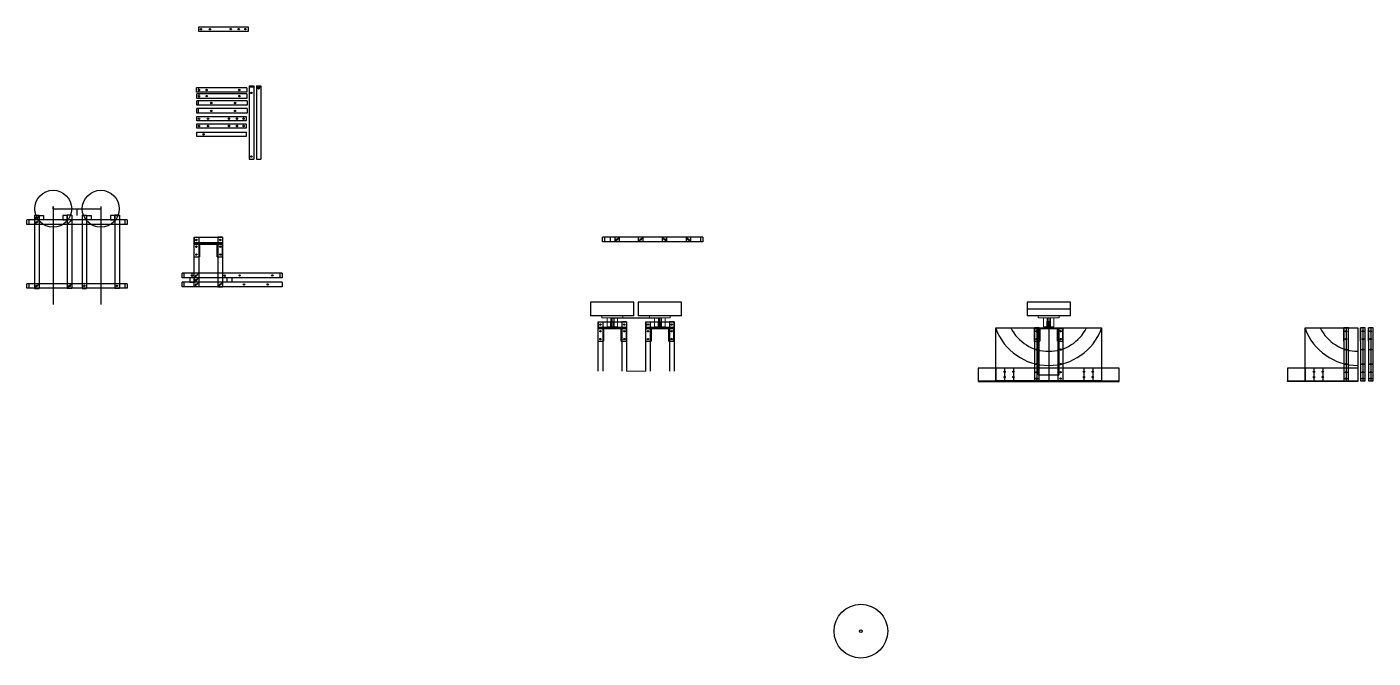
# Model space of a CAD drawing. Header units: millimetres. Extents: x -15418 to 43885, y -27590 to 23052.
# Drawn here: x 33027 to 36846, y -677 to 1113 of the extents above; entities that cross this region are included whole.
import ezdxf

# ---------------------------------------------------------------- set-up
doc = ezdxf.new("R2010")
doc.units = ezdxf.units.MM
doc.header["$LTSCALE"] = 0.5
doc.linetypes.add('HIDDEN2', pattern=[4.7625, 3.175, -1.5875])
doc.layers.get('0').update_dxf_attribs({"lineweight": 5})
for name, color, linetype in [('Layer1', 1, 'Continuous'), ('Layer10', 5, 'Continuous'), ('Layer2', 2, 'Continuous')]:
    doc.layers.add(name, color=color, linetype=linetype)
doc.layers.add('Layer5', color=51, linetype='Continuous', lineweight=5)
doc.layers.add('Layer7', color=240, linetype='HIDDEN2', lineweight=5)

msp = doc.modelspace()

# ---------------------------------------------------------------- linework, layer by layer
at = {"transparency": 33554661}
for p, q in [((33067.3767, 578.0085), (33073.7267, 578.0085)), ((33134.8767, 578.0085), (33128.5267, 578.0085)), ((33202.3767, 578.0085), (33208.7267, 578.0085)), ((33269.8767, 578.0085), (33263.5267, 578.0085)), ((34716.9208, 293.3814), (34657.9208, 293.3814)), ((34657.9208, 293.3814), (34657.9208, 287.3814)), ((34657.9208, 287.3814), (34716.9208, 287.3814)), ((34672.4208, 287.3814), (34672.4208, 262.3814)), ((34687.4208, 287.3814), (34687.4208, 262.3814)), ((34702.4208, 287.3814), (34702.4208, 262.3814)), ((34716.9208, 287.3814), (34716.9208, 293.3814)), ((34851.9208, 293.3814), (34792.9208, 293.3814)), ((34792.9208, 293.3814), (34792.9208, 287.3814)), ((34792.9208, 287.3814), (34851.9208, 287.3814)), ((34807.4208, 287.3814), (34807.4208, 262.3814)), ((34822.4208, 287.3814), (34822.4208, 262.3814)), ((34837.4208, 287.3814), (34837.4208, 262.3814)), ((34851.9208, 287.3814), (34851.9208, 293.3814)), ((35955.0154, 293.3814), (35896.0154, 293.3814)), ((35896.0154, 293.3814), (35896.0154, 287.3814)), ((35896.0154, 287.3814), (35955.0154, 287.3814)), ((35910.5154, 287.3814), (35910.5154, 262.3814)), ((35925.5154, 287.3814), (35925.5154, 262.3814)), ((35940.5154, 287.3814), (35940.5154, 262.3814)), ((35955.0154, 287.3814), (35955.0154, 293.3814)), ((34672.4208, 262.3814), (34702.4208, 262.3814)), ((34807.4208, 262.3814), (34837.4208, 262.3814)), ((35910.5154, 262.3814), (35940.5154, 262.3814))]:
    msp.add_line(p, q, dxfattribs=at)
at = {"color": 7, "linetype": 'Continuous', "lineweight": 25, "transparency": 33554661}
for p, q in [((33501.2391, 516.0578), (33501.2391, 499.0578)), ((33501.2391, 516.0578), (33581.2391, 516.0578)), ((33501.2391, 501.0578), (33581.2391, 501.0578)), ((33501.2391, 499.0578), (33581.2391, 499.0578)), ((33501.2391, 499.0578), (33581.2391, 499.0578)), ((33501.2391, 460.9578), (33501.2391, 499.0578)), ((33501.2391, 497.0578), (33581.2391, 497.0578)), ((33516.2391, 497.0578), (33516.2391, 460.9578)), ((33566.2391, 460.9578), (33566.2391, 497.0578)), ((33581.2391, 516.0578), (33581.2391, 499.0578)), ((33581.2391, 460.9578), (33581.2391, 499.0578)), ((33501.2391, 460.9578), (33516.2391, 460.9578)), ((33566.2391, 460.9578), (33581.2391, 460.9578)), ((34647.4208, 276.3814), (34647.4208, 259.3814)), ((34647.4208, 276.3814), (34727.4208, 276.3814)), ((34727.4208, 276.3814), (34727.4208, 259.3814)), ((34782.4208, 276.3814), (34782.4208, 259.3814)), ((34782.4208, 276.3814), (34862.4208, 276.3814)), ((34862.4208, 276.3814), (34862.4208, 259.3814)), ((34647.4208, 261.3814), (34727.4208, 261.3814)), ((34647.4208, 259.3814), (34727.4208, 259.3814)), ((34647.4208, 259.3814), (34727.4208, 259.3814)), ((34647.4208, 221.2814), (34647.4208, 259.3814)), ((34647.4208, 257.3814), (34727.4208, 257.3814)), ((34662.4208, 257.3814), (34662.4208, 221.2814)), ((34712.4208, 221.2814), (34712.4208, 257.3814)), ((34727.4208, 221.2814), (34727.4208, 259.3814)), ((34782.4208, 261.3814), (34862.4208, 261.3814)), ((34782.4208, 259.3814), (34862.4208, 259.3814)), ((34782.4208, 259.3814), (34862.4208, 259.3814)), ((34782.4208, 221.2814), (34782.4208, 259.3814)), ((34782.4208, 257.3814), (34862.4208, 257.3814)), ((34797.4208, 257.3814), (34797.4208, 221.2814)), ((34847.4208, 221.2814), (34847.4208, 257.3814)), ((34862.4208, 221.2814), (34862.4208, 259.3814)), ((35885.5154, 259.3814), (35965.5154, 259.3814)), ((35885.5154, 259.3814), (35965.5154, 259.3814)), ((35885.5154, 221.2814), (35885.5154, 259.3814)), ((35885.5154, 257.3814), (35965.5154, 257.3814)), ((35900.5154, 257.3814), (35900.5154, 221.2814)), ((35950.5154, 221.2814), (35950.5154, 257.3814)), ((35965.5154, 221.2814), (35965.5154, 259.3814)), ((36762.9971, 221.2814), (36762.9971, 259.3814)), ((36810.5869, 221.2814), (36810.5869, 259.3814)), ((36833.1786, 221.2814), (36833.1786, 259.3814)), ((34647.4208, 221.2814), (34662.4208, 221.2814)), ((34712.4208, 221.2814), (34727.4208, 221.2814)), ((34782.4208, 221.2814), (34797.4208, 221.2814)), ((34847.4208, 221.2814), (34862.4208, 221.2814)), ((35885.5154, 221.2814), (35900.5154, 221.2814)), ((35950.5154, 221.2814), (35965.5154, 221.2814))]:
    msp.add_line(p, q, dxfattribs=at)
for centre in [(33507.4891, 508.5578), (33574.9891, 508.5578), (33507.4891, 489.5578), (33507.4891, 467.2078), (33574.9891, 489.5578), (33574.9891, 467.2078), (34653.6708, 268.8814), (34721.1708, 268.8814), (34788.6708, 268.8814), (34856.1708, 268.8814), (34653.6708, 249.8814), (34653.6708, 227.5314), (34721.1708, 249.8814), (34721.1708, 227.5314), (34788.6708, 249.8814), (34788.6708, 227.5314), (34856.1708, 249.8814), (34856.1708, 227.5314), (35891.7654, 249.8814), (35891.7654, 227.5314), (35959.2654, 249.8814), (35959.2654, 227.5314), (36769.2471, 249.8814), (36816.8369, 249.8814), (36839.4286, 249.8814)]:
    msp.add_circle(centre, 2, dxfattribs=at)
at = {"layer": 'Layer1', "transparency": 33554661}
for p, q in [((33513.9391, 1112.5102), (33653.9391, 1112.5102)), ((33513.9391, 1099.8102), (33513.9391, 1112.5102)), ((33520.2891, 1104.1602), (33520.2891, 1108.1602)), ((33545.6891, 1104.1602), (33545.6891, 1108.1602)), ((33605.0891, 1104.2602), (33605.0891, 1108.2602)), ((33627.4391, 1104.2602), (33627.4391, 1108.2602)), ((33646.4391, 1104.2602), (33646.4391, 1108.2602)), ((33653.9391, 1112.5102), (33653.9391, 1099.8102)), ((33653.9391, 1099.8102), (33513.9391, 1099.8102)), ((33518.2891, 1106.1602), (33522.2891, 1106.1602)), ((33543.6891, 1106.1602), (33547.6891, 1106.1602)), ((33603.0891, 1106.2602), (33607.0891, 1106.2602)), ((33625.4391, 1106.2602), (33629.4391, 1106.2602)), ((33644.4391, 1106.2602), (33648.4391, 1106.2602)), ((33508.1226, 927.4369), (33508.1226, 940.1369)), ((33650.1226, 940.1369), (33508.1226, 940.1369)), ((33650.1226, 927.4369), (33508.1226, 927.4369)), ((33508.5951, 910.0426), (33508.5951, 922.7426)), ((33650.5951, 922.7426), (33508.5951, 922.7426)), ((33512.4726, 933.7869), (33516.4726, 933.7869)), ((33514.4726, 927.4369), (33514.4726, 940.1369)), ((33514.4726, 931.7869), (33514.4726, 935.7869)), ((33514.9451, 910.0426), (33514.9451, 922.7426)), ((33514.9451, 914.3926), (33514.9451, 918.3926)), ((33534.1726, 933.8106), (33538.1726, 933.8106)), ((33536.1726, 931.8106), (33536.1726, 935.8106)), ((33536.6451, 914.4162), (33536.6451, 918.4162)), ((33627.0726, 933.7869), (33631.0726, 933.7869)), ((33629.0726, 931.7869), (33629.0726, 935.7869)), ((33629.5451, 914.3926), (33629.5451, 918.3926)), ((33650.1226, 940.1369), (33650.1226, 927.4369)), ((33650.5951, 922.7426), (33650.5951, 910.0426)), ((33657.3269, 945.0767), (33657.3269, 738.0767)), ((33657.3269, 945.0767), (33670.0269, 945.0767)), ((33657.3269, 942.466), (33670.0269, 942.466)), ((33661.6769, 925.6267), (33665.6769, 925.6267)), ((33663.6769, 923.6267), (33663.6769, 927.6267)), ((33670.0269, 945.0767), (33670.0269, 738.0767)), ((33677.5418, 945.0767), (33677.5418, 738.0767)), ((33677.5418, 945.0767), (33690.2418, 945.0767)), ((33677.5418, 942.466), (33690.2418, 942.466)), ((33681.8918, 938.3149), (33685.8918, 938.3149)), ((33683.8918, 936.3149), (33683.8918, 940.3149)), ((33690.2418, 945.0767), (33690.2418, 738.0767)), ((33650.5951, 910.0426), (33508.5951, 910.0426)), ((33509.0507, 890.603), (33509.0507, 903.303)), ((33651.0507, 903.303), (33509.0507, 903.303)), ((33651.0507, 890.603), (33509.0507, 890.603)), ((33509.0507, 868.1226), (33509.0507, 880.8226)), ((33651.0507, 880.8226), (33509.0507, 880.8226)), ((33512.1621, 903.303), (33512.1621, 890.603)), ((33512.1621, 880.8226), (33512.1621, 868.1226)), ((33512.9451, 916.3926), (33516.9451, 916.3926)), ((33534.6451, 916.4162), (33538.6451, 916.4162)), ((33547.8007, 896.953), (33551.8007, 896.953)), ((33549.8007, 894.953), (33549.8007, 898.953)), ((33615.3007, 896.953), (33619.3007, 896.953)), ((33617.3007, 894.953), (33617.3007, 898.953)), ((33627.5451, 916.3926), (33631.5451, 916.3926)), ((33651.0507, 903.303), (33651.0507, 890.603)), ((33651.0507, 880.8226), (33651.0507, 868.1226)), ((33508.6898, 858.6367), (33648.6898, 858.6367)), ((33508.6898, 845.9367), (33508.6898, 858.6367)), ((33648.6898, 845.9367), (33508.6898, 845.9367)), ((33651.0507, 868.1226), (33509.0507, 868.1226)), ((33513.0398, 852.2867), (33517.0398, 852.2867)), ((33515.0398, 850.2867), (33515.0398, 854.2867)), ((33538.4398, 852.2867), (33542.4398, 852.2867)), ((33540.4398, 850.2867), (33540.4398, 854.2867)), ((33547.8007, 874.4726), (33551.8007, 874.4726)), ((33549.8007, 872.4726), (33549.8007, 876.4726)), ((33597.8398, 852.3867), (33601.8398, 852.3867)), ((33599.8398, 850.3867), (33599.8398, 854.3867)), ((33615.3007, 874.4726), (33619.3007, 874.4726)), ((33617.3007, 872.4726), (33617.3007, 876.4726)), ((33620.1898, 852.3867), (33624.1898, 852.3867)), ((33622.1898, 850.3867), (33622.1898, 854.3867)), ((33639.1898, 852.3867), (33643.1898, 852.3867)), ((33641.1898, 850.3867), (33641.1898, 854.3867)), ((33648.6898, 858.6367), (33648.6898, 845.9367)), ((33508.8078, 837.9868), (33648.8078, 837.9868)), ((33508.8078, 825.2868), (33508.8078, 837.9868)), ((33648.8078, 825.2868), (33508.8078, 825.2868)), ((33508.8078, 814.3224), (33648.8078, 814.3224)), ((33508.8078, 801.6224), (33508.8078, 814.3224)), ((33513.1578, 831.6368), (33517.1578, 831.6368)), ((33515.1578, 829.6368), (33515.1578, 833.6368)), ((33525.8578, 807.9724), (33529.8578, 807.9724)), ((33527.8578, 805.9724), (33527.8578, 809.9724)), ((33538.5578, 831.6368), (33542.5578, 831.6368)), ((33540.5578, 829.6368), (33540.5578, 833.6368)), ((33597.9578, 831.7368), (33601.9578, 831.7368)), ((33599.9578, 829.7368), (33599.9578, 833.7368)), ((33620.3078, 831.7368), (33624.3078, 831.7368)), ((33622.3078, 829.7368), (33622.3078, 833.7368)), ((33639.3078, 831.7368), (33643.3078, 831.7368)), ((33641.3078, 829.7368), (33641.3078, 833.7368)), ((33648.8078, 837.9868), (33648.8078, 825.2868)), ((33648.8078, 814.3224), (33648.8078, 801.6224)), ((33648.8078, 801.6224), (33508.8078, 801.6224)), ((33657.3269, 751.1767), (33657.3269, 738.524)), ((33657.3269, 738.0767), (33670.0269, 738.0767)), ((33661.6769, 744.8503), (33665.6769, 744.8503)), ((33663.6769, 742.8503), (33663.6769, 746.8503)), ((33677.5418, 738.0767), (33690.2418, 738.0767)), ((33048.3267, 578.4085), (33048.3267, 371.4085)), ((33048.3267, 578.4085), (33061.0267, 578.4085)), ((33061.0267, 578.0085), (33048.3267, 578.0085)), ((33048.3267, 565.2848), (33061.0267, 578.0085)), ((33061.0267, 578.4085), (33061.0267, 371.4085)), ((33061.0267, 565.3085), (33061.0267, 578.0085)), ((33061.0267, 578.0085), (33073.7267, 578.0085)), ((33073.7267, 578.0085), (33073.7267, 565.3085)), ((33101.1267, 603.3585), (33101.1267, 325.7934)), ((33101.1267, 597.0085), (33101.1267, 603.3585)), ((33101.1267, 597.0085), (33236.1267, 597.0085)), ((33128.5267, 578.0085), (33128.5267, 565.3085)), ((33141.2267, 578.0085), (33128.5267, 578.0085)), ((33141.2267, 578.4085), (33141.2267, 371.4085)), ((33153.9267, 578.4085), (33141.2267, 578.4085)), ((33141.2267, 565.3085), (33141.2267, 578.0085)), ((33153.9267, 578.4085), (33153.9267, 371.4085)), ((33168.6267, 597.0085), (33168.6267, 578.0085)), ((33183.3267, 578.4085), (33183.3267, 371.4085)), ((33183.3267, 578.4085), (33196.0267, 578.4085)), ((33196.0267, 578.4085), (33196.0267, 371.4085)), ((33196.0267, 565.3085), (33196.0267, 578.0085)), ((33196.0267, 578.0085), (33208.7267, 578.0085)), ((33208.7267, 578.0085), (33208.7267, 565.3085)), ((33236.1267, 603.3585), (33236.1267, 325.7934)), ((33263.5267, 578.0085), (33263.5267, 565.3085)), ((33276.2267, 578.0085), (33263.5267, 578.0085)), ((33276.2267, 578.4085), (33276.2267, 371.4085)), ((33288.9267, 578.4085), (33276.2267, 578.4085)), ((33276.2267, 565.3085), (33276.2267, 578.0085)), ((33276.2267, 578.0085), (33288.9267, 578.0085)), ((33288.9267, 578.4085), (33288.9267, 371.4085)), ((33026.6267, 552.6085), (33026.6267, 565.3085)), ((33310.6267, 565.3085), (33026.6267, 565.3085)), ((33310.6267, 552.6085), (33026.6267, 552.6085)), ((33032.9767, 552.6085), (33032.9767, 565.3085)), ((33048.3267, 565.3085), (33048.3267, 552.6085)), ((33048.3267, 565.3085), (33048.3267, 552.6557)), ((33048.3267, 552.6085), (33061.0267, 565.3085)), ((33048.3267, 565.2848), (33048.3267, 552.6321)), ((33073.7267, 565.3085), (33061.0267, 565.3085)), ((33128.5267, 565.3085), (33141.2267, 565.3085)), ((33141.2267, 552.6085), (33153.9267, 565.3085)), ((33208.7267, 565.3085), (33196.0267, 565.3085)), ((33263.5267, 565.3085), (33276.2267, 565.3085)), ((33304.2767, 565.3085), (33304.2767, 552.6085)), ((33310.6267, 565.3085), (33310.6267, 552.6085)), ((33501.2391, 376.0578), (33501.2391, 516.0578)), ((33501.2391, 516.0578), (33513.9391, 516.0578)), ((33513.9391, 516.0578), (33513.9391, 376.0578)), ((33581.4391, 516.0578), (33568.7391, 516.0578)), ((33568.7391, 516.0578), (33568.7391, 376.0578)), ((33581.4391, 516.0578), (33581.4391, 376.0578)), ((34660.0624, 503.6436), (34660.0624, 516.3436)), ((34944.0624, 516.3436), (34660.0624, 516.3436)), ((34944.0624, 503.6436), (34660.0624, 503.6436)), ((34666.4124, 503.6436), (34666.4124, 516.3436)), ((34681.7624, 516.3436), (34681.7624, 503.6909)), ((34694.4624, 516.3436), (34694.4624, 503.6436)), ((34694.4624, 503.6436), (34707.1624, 516.2964)), ((34707.1624, 516.3436), (34707.1624, 503.6436)), ((34761.9624, 503.6436), (34774.6624, 516.3436)), ((34761.9624, 503.6436), (34761.9624, 516.3436)), ((34774.6624, 503.6436), (34774.6624, 516.3436)), ((34842.1624, 503.6436), (34829.4624, 516.3436)), ((34829.4624, 503.6436), (34829.4624, 516.3436)), ((34842.1624, 503.6436), (34842.1624, 516.3436)), ((34896.9624, 516.3436), (34896.9624, 503.6436)), ((34909.6624, 503.6436), (34896.9624, 516.2964)), ((34909.6624, 516.3436), (34909.6624, 503.6436)), ((34937.7124, 516.3436), (34937.7124, 503.6436)), ((34944.0624, 516.3436), (34944.0624, 503.6436)), ((33026.6267, 371.8085), (33026.6267, 384.5085)), ((33310.6267, 384.5085), (33026.6267, 384.5085)), ((33032.9767, 371.8085), (33032.9767, 384.5085)), ((33048.3267, 384.5085), (33048.3267, 371.8557)), ((33048.3267, 371.8557), (33061.0267, 384.5085)), ((33141.2267, 371.8085), (33153.9267, 384.5085)), ((33304.2767, 384.5085), (33304.2767, 371.8085)), ((33310.6267, 384.5085), (33310.6267, 371.8085)), ((33466.8391, 401.4578), (33466.8391, 414.1578)), ((33750.8391, 414.1578), (33466.8391, 414.1578)), ((33750.8391, 401.4578), (33466.8391, 401.4578)), ((33466.8391, 376.0578), (33466.8391, 388.7578)), ((33750.8391, 388.7578), (33466.8391, 388.7578)), ((33473.1891, 401.4578), (33473.1891, 414.1578)), ((33473.1891, 376.0578), (33473.1891, 388.7578)), ((33501.2391, 401.4578), (33488.5391, 401.4578)), ((33488.5391, 401.4578), (33488.5391, 388.7578)), ((33488.5391, 388.7578), (33501.2391, 388.7578)), ((33494.8891, 414.1578), (33494.8891, 401.4578)), ((33501.2391, 401.4578), (33513.9391, 414.1578)), ((33501.2391, 401.4578), (33501.2391, 388.7578)), ((33501.2391, 388.7578), (33513.9391, 401.4578)), ((33501.2391, 376.0578), (33513.9391, 388.7578)), ((33568.7391, 376.0578), (33581.4391, 388.7578)), ((33594.1391, 401.4578), (33581.4391, 401.4578)), ((33581.4391, 401.4578), (33581.4391, 388.7578)), ((33594.1391, 388.7578), (33581.4391, 388.7578)), ((33587.7891, 407.8078), (33587.7891, 401.4578)), ((33594.1391, 401.4578), (33594.1391, 388.7578)), ((33608.8391, 388.7578), (33608.8391, 401.4578)), ((33744.4891, 414.1578), (33744.4891, 401.4578)), ((33750.8391, 414.1578), (33750.8391, 401.4578)), ((33750.8391, 388.7578), (33750.8391, 376.0578)), ((33310.6267, 371.8085), (33026.6267, 371.8085)), ((33048.3267, 371.4085), (33061.0267, 371.4085)), ((33153.9267, 371.4085), (33141.2267, 371.4085)), ((33183.3267, 371.4085), (33196.0267, 371.4085)), ((33288.9267, 371.4085), (33276.2267, 371.4085)), ((33750.8391, 376.0578), (33466.8391, 376.0578)), ((33513.9391, 376.0578), (33501.2391, 376.0578)), ((33568.7391, 376.0578), (33581.4391, 376.0578)), ((34748.9208, 332.3814), (34625.9208, 332.3814)), ((34625.9208, 332.3814), (34625.9208, 293.3814)), ((34748.9208, 293.3814), (34748.9208, 332.3814)), ((34883.9208, 332.3814), (34760.9208, 332.3814)), ((34760.9208, 332.3814), (34760.9208, 293.3814)), ((34883.9208, 293.3814), (34883.9208, 332.3814)), ((35987.0154, 332.3814), (35864.0154, 332.3814)), ((35864.0154, 332.3814), (35864.0154, 293.3814)), ((35864.0154, 312.8814), (35987.0154, 312.8814)), ((35987.0154, 293.3814), (35987.0154, 332.3814)), ((34748.9208, 293.3814), (34625.9208, 293.3814)), ((34647.4208, 136.3814), (34647.4208, 276.3814)), ((34647.4208, 276.3814), (34660.1208, 276.3814)), ((34660.1208, 276.3814), (34660.1208, 136.3814)), ((34683.4208, 261.3814), (34683.4208, 276.3814)), ((34683.4208, 276.3814), (34691.4208, 276.3814)), ((34687.4208, 261.3814), (34687.4208, 276.3814)), ((34691.4208, 261.3814), (34691.4208, 276.3814)), ((34727.6208, 276.3814), (34714.9208, 276.3814)), ((34714.9208, 276.3814), (34714.9208, 136.3814)), ((34727.6208, 276.3814), (34727.6208, 136.3814)), ((34883.9208, 293.3814), (34760.9208, 293.3814)), ((34782.4208, 136.3814), (34782.4208, 276.3814)), ((34782.4208, 276.3814), (34795.1208, 276.3814)), ((34795.1208, 276.3814), (34795.1208, 136.3814)), ((34818.4208, 261.3814), (34818.4208, 276.3814)), ((34818.4208, 276.3814), (34826.4208, 276.3814)), ((34822.4208, 261.3814), (34822.4208, 276.3814)), ((34826.4208, 261.3814), (34826.4208, 276.3814)), ((34862.6208, 276.3814), (34849.9208, 276.3814)), ((34849.9208, 276.3814), (34849.9208, 136.3814)), ((34862.6208, 276.3814), (34862.6208, 136.3814)), ((35987.0154, 293.3814), (35864.0154, 293.3814)), ((35921.5154, 261.3814), (35921.5154, 276.3814)), ((35921.5154, 276.3814), (35929.5154, 276.3814)), ((35925.5154, 261.3814), (35925.5154, 276.3814)), ((35929.5154, 261.3814), (35929.5154, 276.3814)), ((34683.4208, 262.3814), (34691.4208, 262.3814)), ((34818.4208, 262.3814), (34826.4208, 262.3814)), ((35775.5154, 109.3814), (35775.5154, 259.3814)), ((35775.5154, 259.3814), (36075.5154, 259.3814)), ((35885.5154, 259.3814), (35885.5154, 109.3814)), ((35898.2154, 259.3814), (35885.5154, 259.3814)), ((35891.8654, 259.3814), (35891.8654, 109.3814)), ((35898.2154, 109.3814), (35898.2154, 259.3814)), ((35921.5154, 262.3814), (35929.5154, 262.3814)), ((35925.5154, 259.3814), (35925.5154, 106.8814)), ((35952.8154, 109.3814), (35952.8154, 259.3814)), ((35952.8154, 259.3814), (35965.5154, 259.3814)), ((35965.5154, 259.3814), (35965.5154, 109.3814)), ((36075.5154, 259.3814), (36075.5154, 109.3814)), ((36652.9971, 109.3814), (36652.9971, 259.3814)), ((36652.9971, 259.3814), (36802.9971, 259.3814)), ((36762.9971, 259.3814), (36762.9971, 109.3814)), ((36775.6971, 259.3814), (36762.9971, 259.3814)), ((36767.2471, 249.8814), (36771.2471, 249.8814)), ((36769.3471, 259.3814), (36769.3471, 109.3814)), ((36769.3471, 251.8789), (36769.3471, 247.8839)), ((36769.3471, 229.5289), (36769.3471, 225.5339)), ((36775.6971, 109.3814), (36775.6971, 259.3814)), ((36802.9971, 259.3814), (36802.9971, 106.8814)), ((36810.5869, 259.3814), (36810.5869, 109.3814)), ((36823.2869, 259.3814), (36810.5869, 259.3814)), ((36814.8369, 249.8814), (36818.8369, 249.8814)), ((36816.9369, 259.3814), (36816.9369, 109.3814)), ((36816.9369, 251.8789), (36816.9369, 247.8839)), ((36816.9369, 229.5289), (36816.9369, 225.5339)), ((36823.2869, 109.3814), (36823.2869, 259.3814)), ((36833.1786, 259.3814), (36833.1786, 109.3814)), ((36845.8786, 259.3814), (36833.1786, 259.3814)), ((36837.4286, 249.8814), (36841.4286, 249.8814)), ((36839.5286, 259.3814), (36839.5286, 109.3814)), ((36839.5286, 251.8789), (36839.5286, 247.8839)), ((36839.5286, 229.5289), (36839.5286, 225.5339)), ((36845.8786, 109.3814), (36845.8786, 259.3814)), ((35885.5154, 197.696), (35898.2154, 197.696)), ((35893.8654, 197.696), (35889.8654, 197.696)), ((35891.8654, 195.696), (35891.8654, 199.696)), ((35965.5154, 197.696), (35952.8154, 197.696)), ((35961.1654, 197.696), (35957.1654, 197.696)), ((35959.1654, 195.696), (35959.1654, 199.696)), ((36762.9971, 197.696), (36775.6971, 197.696)), ((36771.2471, 227.5314), (36767.2471, 227.5314)), ((36771.3471, 197.696), (36767.3471, 197.696)), ((36769.3471, 195.696), (36769.3471, 199.696)), ((36810.5869, 197.696), (36823.2869, 197.696)), ((36818.8369, 227.5314), (36814.8369, 227.5314)), ((36818.9369, 197.696), (36814.9369, 197.696)), ((36816.9369, 195.696), (36816.9369, 199.696)), ((36833.1786, 197.696), (36845.8786, 197.696)), ((36841.4286, 227.5314), (36837.4286, 227.5314)), ((36841.5286, 197.696), (36837.5286, 197.696)), ((36839.5286, 195.696), (36839.5286, 199.696)), ((35885.5154, 156.4599), (35898.2154, 156.4599)), ((35893.8654, 156.4599), (35889.8654, 156.4599)), ((35891.8654, 154.4599), (35891.8654, 158.4599)), ((35965.5154, 156.4599), (35952.8154, 156.4599)), ((35961.1654, 156.4599), (35957.1654, 156.4599)), ((35959.1654, 154.4599), (35959.1654, 158.4599)), ((36762.9971, 156.4599), (36775.6971, 156.4599)), ((36771.3471, 156.4599), (36767.3471, 156.4599)), ((36769.3471, 154.4599), (36769.3471, 158.4599)), ((36810.5869, 156.4599), (36823.2869, 156.4599)), ((36818.9369, 156.4599), (36814.9369, 156.4599)), ((36816.9369, 154.4599), (36816.9369, 158.4599)), ((36833.1786, 156.4599), (36845.8786, 156.4599)), ((36841.5286, 156.4599), (36837.5286, 156.4599)), ((36839.5286, 154.4599), (36839.5286, 158.4599)), ((36125.5154, 144.8814), (35725.5154, 144.8814)), ((35725.5154, 144.8814), (35725.5154, 106.8814)), ((35775.5154, 144.8814), (35775.5154, 109.3814)), ((35802.5154, 134.8814), (35798.5154, 134.8814)), ((35802.5154, 119.8814), (35798.5154, 119.8814)), ((35800.5154, 144.8814), (35800.5154, 109.3814)), ((35800.5154, 132.8814), (35800.5154, 136.8814)), ((35800.5154, 117.8814), (35800.5154, 121.8814)), ((35827.5154, 134.8814), (35823.5154, 134.8814)), ((35827.5154, 119.8814), (35823.5154, 119.8814)), ((35825.5154, 144.8814), (35825.5154, 109.3814)), ((35825.5154, 132.8814), (35825.5154, 136.8814)), ((35825.5154, 117.8814), (35825.5154, 121.8814)), ((35885.5154, 133.7314), (35898.2154, 133.7314)), ((35885.5154, 115.7314), (35898.2154, 115.7314)), ((35893.8654, 133.7314), (35889.8654, 133.7314)), ((35893.8654, 115.7314), (35889.8654, 115.7314)), ((35891.8654, 131.7314), (35891.8654, 135.7314)), ((35891.8654, 113.7314), (35891.8654, 117.7314)), ((35957.1654, 133.7314), (35961.1654, 133.7314)), ((35957.1654, 115.7314), (35961.1654, 115.7314)), ((35959.1654, 131.7314), (35959.1654, 135.7314)), ((35959.1654, 113.7314), (35959.1654, 117.7314)), ((36027.5154, 134.8814), (36023.5154, 134.8814)), ((36027.5154, 119.8814), (36023.5154, 119.8814)), ((36025.5154, 144.8814), (36025.5154, 109.3814)), ((36025.5154, 132.8814), (36025.5154, 136.8814)), ((36025.5154, 117.8814), (36025.5154, 121.8814)), ((36052.5154, 134.8814), (36048.5154, 134.8814)), ((36052.5154, 119.8814), (36048.5154, 119.8814)), ((36050.5154, 144.8814), (36050.5154, 109.3814)), ((36050.5154, 132.8814), (36050.5154, 136.8814)), ((36050.5154, 117.8814), (36050.5154, 121.8814)), ((36125.5154, 109.3814), (36125.5154, 144.8814)), ((36802.9971, 144.8814), (36602.9971, 144.8814)), ((36602.9971, 144.8814), (36602.9971, 109.3814)), ((36652.9971, 144.8814), (36652.9971, 109.3814)), ((36679.9971, 134.8814), (36675.9971, 134.8814)), ((36679.9971, 119.8814), (36675.9971, 119.8814)), ((36677.9971, 144.8814), (36677.9971, 109.3814)), ((36677.9971, 132.8814), (36677.9971, 136.8814)), ((36677.9971, 117.8814), (36677.9971, 121.8814)), ((36704.9971, 134.8814), (36700.9971, 134.8814)), ((36704.9971, 119.8814), (36700.9971, 119.8814)), ((36702.9971, 144.8814), (36702.9971, 109.3814)), ((36702.9971, 132.8814), (36702.9971, 136.8814)), ((36702.9971, 117.8814), (36702.9971, 121.8814)), ((36762.9971, 133.7314), (36775.6971, 133.7314)), ((36762.9971, 115.7314), (36775.6971, 115.7314)), ((36771.3471, 133.7314), (36767.3471, 133.7314)), ((36771.3471, 115.7314), (36767.3471, 115.7314)), ((36769.3471, 131.7314), (36769.3471, 135.7314)), ((36769.3471, 113.7314), (36769.3471, 117.7314)), ((36810.5869, 133.7314), (36823.2869, 133.7314)), ((36810.5869, 115.7314), (36823.2869, 115.7314)), ((36818.9369, 133.7314), (36814.9369, 133.7314)), ((36818.9369, 115.7314), (36814.9369, 115.7314)), ((36816.9369, 131.7314), (36816.9369, 135.7314)), ((36816.9369, 113.7314), (36816.9369, 117.7314)), ((36833.1786, 133.7314), (36845.8786, 133.7314)), ((36833.1786, 115.7314), (36845.8786, 115.7314)), ((36841.5286, 133.7314), (36837.5286, 133.7314)), ((36841.5286, 115.7314), (36837.5286, 115.7314)), ((36839.5286, 131.7314), (36839.5286, 135.7314)), ((36839.5286, 113.7314), (36839.5286, 117.7314)), ((35725.5154, 109.3814), (36125.5154, 109.3814)), ((35725.5154, 106.8814), (36125.5154, 106.8814)), ((36075.5154, 109.3814), (35775.5154, 109.3814)), ((35885.5154, 109.3814), (35898.2154, 109.3814)), ((35925.5154, 106.8814), (35925.5154, 106.8814)), ((35965.5154, 109.3814), (35952.8154, 109.3814)), ((36125.5154, 106.8814), (36125.5154, 109.3814)), ((36602.9971, 109.3814), (36802.9971, 109.3814)), ((36602.9971, 106.8814), (36602.9971, 109.3814)), ((36802.9971, 106.8814), (36602.9971, 106.8814)), ((36762.9971, 109.3814), (36775.6971, 109.3814)), ((36802.9971, 106.8814), (36802.9971, 106.8814)), ((36810.5869, 109.3814), (36823.2869, 109.3814)), ((36833.1786, 109.3814), (36845.8786, 109.3814))]:
    msp.add_line(p, q, dxfattribs=at)
for centre, radius in [((33520.2891, 1106.1602), 2), ((33545.6891, 1106.1602), 2), ((33514.4726, 933.7869), 2), ((33514.9451, 916.3926), 2), ((33536.1726, 933.8106), 2), ((33536.6451, 916.4162), 2), ((33629.0726, 933.7869), 2), ((33629.5451, 916.3926), 2), ((33663.6769, 925.6267), 2), ((33683.8918, 938.3149), 2), ((33549.8007, 896.953), 2), ((33617.3007, 896.953), 2), ((33515.0398, 852.2867), 2), ((33540.4398, 852.2867), 2), ((33549.8007, 874.4726), 2), ((33617.3007, 874.4726), 2), ((33515.1578, 831.6368), 2), ((33527.8578, 807.9724), 2), ((33540.5578, 831.6368), 2), ((33663.6769, 744.8503), 2), ((33101.1267, 597.0085), 52.5), ((33236.1267, 597.0085), 52.5), ((33054.6767, 571.6467), 2), ((33054.6767, 558.9585), 2), ((34700.8124, 509.97), 2), ((34768.3124, 509.9936), 2), ((34835.8124, 509.9936), 2), ((34903.3124, 509.97), 2), ((33494.8891, 407.8315), 2), ((33507.5891, 407.8078), 2), ((33507.5891, 395.1078), 2), ((33507.5891, 382.4078), 2), ((33575.0891, 382.4078), 2), ((33587.7891, 407.8078), 2), ((33629.8891, 407.8078), 2), ((33642.5891, 382.4078), 2), ((33710.0891, 382.4078), 2), ((33722.7891, 407.8315), 2), ((33054.6767, 378.1821), 2), ((33147.5767, 378.1585), 2), ((33189.6767, 378.1585), 2), ((33282.5767, 378.1821), 2), ((35891.8654, 197.696), 2), ((35959.1654, 197.696), 2), ((36769.3471, 197.696), 2), ((36816.9369, 197.696), 2), ((36839.5286, 197.696), 2), ((35891.8654, 156.4599), 2), ((35959.1654, 156.4599), 2), ((36769.3471, 156.4599), 2), ((36816.9369, 156.4599), 2), ((36839.5286, 156.4599), 2), ((35800.5154, 134.8814), 2), ((35800.5154, 119.8814), 2), ((35825.5154, 134.8814), 2), ((35825.5154, 119.8814), 2), ((35891.8654, 133.7314), 2), ((35891.8654, 115.7314), 2), ((35959.1654, 133.7314), 2), ((35959.1654, 115.7314), 2), ((36025.5154, 134.8814), 2), ((36025.5154, 119.8814), 2), ((36050.5154, 134.8814), 2), ((36050.5154, 119.8814), 2), ((36677.9971, 134.8814), 2), ((36677.9971, 119.8814), 2), ((36702.9971, 134.8814), 2), ((36702.9971, 119.8814), 2), ((36769.3471, 133.7314), 2), ((36769.3471, 115.7314), 2), ((36816.9369, 133.7314), 2), ((36816.9369, 115.7314), 2), ((36839.5286, 133.7314), 2), ((36839.5286, 115.7314), 2), ((35392.6322, -600.6021), 76.2), ((35392.6322, -600.6021), 4)]:
    msp.add_circle(centre, radius, dxfattribs=at)
at = {"layer": 'Layer1', "color": 7, "linetype": 'Continuous', "lineweight": 25, "transparency": 33554661}
for centre in [(33605.0891, 1106.2602), (33646.4391, 1106.2602), (33599.8398, 852.3867), (33641.1898, 852.3867), (33599.9578, 831.7368), (33641.3078, 831.7368), (36769.2471, 227.5314), (36816.8369, 227.5314), (36839.4286, 227.5314)]:
    msp.add_circle(centre, 2, dxfattribs=at)
at = {"layer": 'Layer1', "transparency": 33554661}
for centre, radius, start, end in [((35925.5154, 312.8814), 160, 200.3641348, 339.6358652), ((35925.5154, 312.8814), 120, 206.4766675, 333.5233325), ((36802.9971, 312.8814), 160, 200.3641348, 270), ((36802.9971, 312.8814), 120, 206.4766675, 270)]:
    msp.add_arc(centre, radius, start, end, dxfattribs=at)
at = {"layer": 'Layer10', "transparency": 33554661}
msp.add_line((34687.4208, 287.3814), (34822.4208, 287.3814), dxfattribs=at)
at = {"layer": 'Layer2', "transparency": 33554661}
for p, q in [((34683.4208, 287.3814), (34683.4208, 262.3814)), ((34691.4208, 287.3814), (34691.4208, 262.3814)), ((34818.4208, 287.3814), (34818.4208, 262.3814)), ((34826.4208, 287.3814), (34826.4208, 262.3814)), ((35921.5154, 287.3814), (35921.5154, 262.3814)), ((35921.5154, 257.3814), (35921.5154, 277.3814)), ((35921.5154, 277.3814), (35929.5154, 277.3814)), ((35925.5154, 257.3814), (35925.5154, 277.3814)), ((35929.5154, 287.3814), (35929.5154, 262.3814)), ((35929.5154, 277.3814), (35929.5154, 257.3814)), ((35895.5154, 126.3814), (35895.5154, 257.3814)), ((35895.5154, 257.3814), (35955.5154, 257.3814)), ((35955.5154, 126.3814), (35955.5154, 257.3814)), ((35895.5154, 126.3814), (35955.5154, 126.3814))]:
    msp.add_line(p, q, dxfattribs=at)
at = {"layer": 'Layer5', "transparency": 33554661}
for p, q in [((34687.4208, 287.3814), (34822.4208, 287.3814)), ((34727.6208, 136.3814), (34782.4208, 136.3814))]:
    msp.add_line(p, q, dxfattribs=at)
at = {"layer": 'Layer7', "color": 7, "linetype": 'Continuous', "lineweight": 25, "transparency": 33554661}
for centre in [(33627.4391, 1106.2602), (33622.1898, 852.3867), (33622.3078, 831.7368)]:
    msp.add_circle(centre, 2, dxfattribs=at)

doc.saveas('drawing.dxf')
